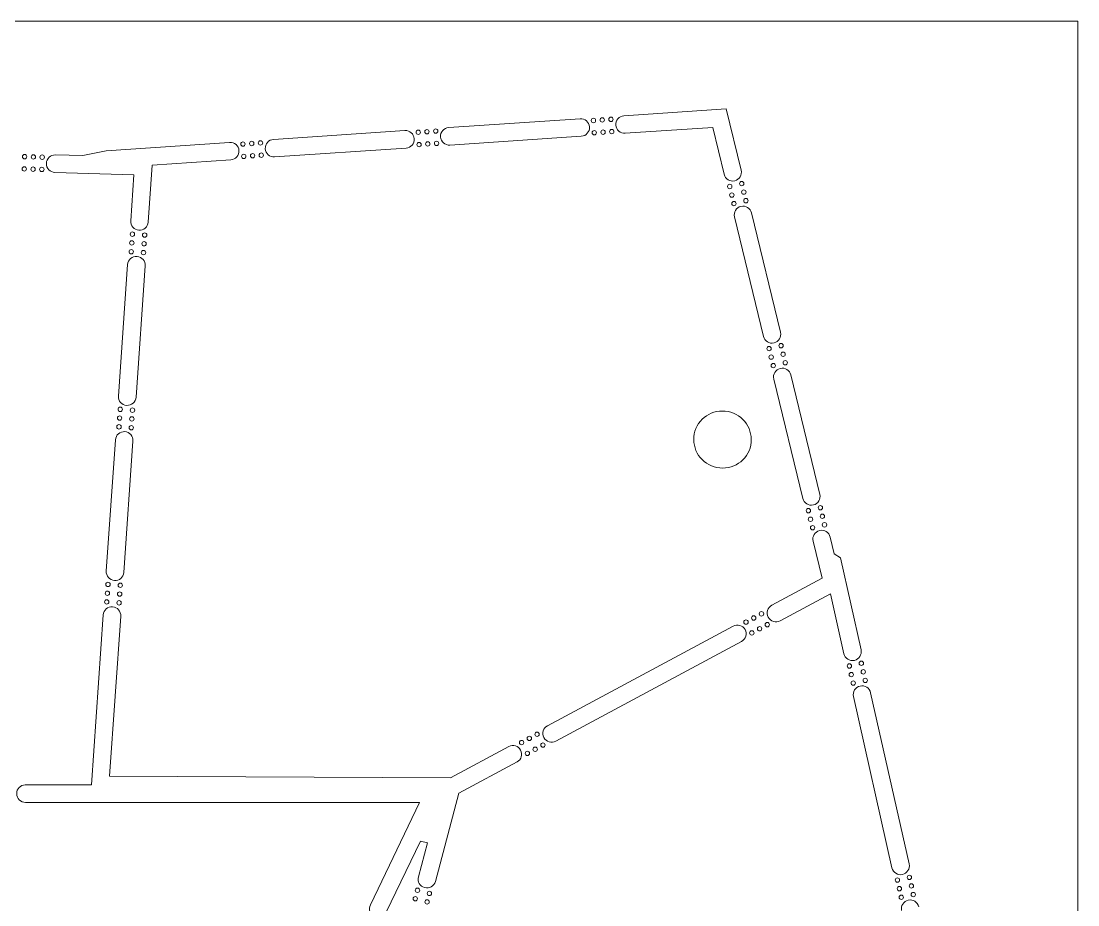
# Model space of a CAD drawing. Header units: inches. Extents: x 16.7 to 31.3, y 1.4 to 10.6.
# Drawn here: x 26.595 to 31.332, y 6.614 to 10.578 of the extents above; entities that cross this region are included whole.
import ezdxf

# ---------------------------------------------------------------- set-up
doc = ezdxf.new("R2010")
doc.units = ezdxf.units.IN
doc.header["$MEASUREMENT"] = 0
doc.layers.add('Visible', color=7, linetype='Continuous', lineweight=0)

# ---------------------------------------------------------------- blocks, each defined once
blk = doc.blocks.new('Block_43')
at = {"layer": 'Visible', "color": 7, "lineweight": 0}
blk.add_open_spline([(28.5171, 10.0214), (28.4954, 10.0199), (28.4766, 10.0363), (28.4751, 10.058), (28.4737, 10.0797), (28.4901, 10.0985), (28.5118, 10.0999)], degree=3, knots=[0, 0, 0, 0, 1, 1, 1, 2, 2, 2, 2], dxfattribs=at)
blk = doc.blocks.new('Block_44')
at = {"layer": 'Visible', "color": 7, "lineweight": 0}
blk.add_circle((28.3788, 10.0239), 0.00984, dxfattribs=at)
blk = doc.blocks.new('Block_45')
at = {"layer": 'Visible', "color": 7, "lineweight": 0}
blk.add_circle((28.3751, 10.0789), 0.00984, dxfattribs=at)
blk = doc.blocks.new('Block_46')
at = {"layer": 'Visible', "color": 7, "lineweight": 0}
blk.add_circle((28.4573, 10.0292), 0.00984, dxfattribs=at)
blk = doc.blocks.new('Block_47')
at = {"layer": 'Visible', "color": 7, "lineweight": 0}
blk.add_circle((28.4144, 10.0815), 0.00984, dxfattribs=at)
blk = doc.blocks.new('Block_48')
at = {"layer": 'Visible', "color": 7, "lineweight": 0}
blk.add_circle((28.4181, 10.0265), 0.00984, dxfattribs=at)
blk = doc.blocks.new('Block_49')
at = {"layer": 'Visible', "color": 7, "lineweight": 0}
blk.add_circle((28.4536, 10.0842), 0.00984, dxfattribs=at)
blk = doc.blocks.new('Block_50')
at = {"layer": 'Visible', "color": 7, "lineweight": 0}
blk.add_open_spline([(28.3154, 10.0867), (28.3371, 10.0881), (28.3558, 10.0717), (28.3573, 10.05), (28.3587, 10.0283), (28.3423, 10.0096), (28.3207, 10.0081)], degree=3, knots=[0, 0, 0, 0, 1, 1, 1, 2, 2, 2, 2], dxfattribs=at)
blk = doc.blocks.new('Block_51')
at = {"layer": 'Visible', "color": 7, "lineweight": 0}
blk.add_line((28.5118, 10.0999), (29.101, 10.1396), dxfattribs=at)
blk = doc.blocks.new('Block_52')
at = {"layer": 'Visible', "color": 7, "lineweight": 0}
blk.add_line((29.1063, 10.0611), (28.5171, 10.0214), dxfattribs=at)
blk = doc.blocks.new('Block_101')
at = {"layer": 'Visible', "color": 7, "lineweight": 0}
blk.add_line((30.4033, 7.5654), (30.5758, 6.7972), dxfattribs=at)
blk = doc.blocks.new('Block_102')
at = {"layer": 'Visible', "color": 7, "lineweight": 0}
blk.add_line((30.2675, 8.1707), (30.3602, 7.7575), dxfattribs=at)
blk = doc.blocks.new('Block_117')
at = {"layer": 'Visible', "color": 7, "lineweight": 0}
blk.add_line((27.0726, 9.4852), (27.0726, 9.4852), dxfattribs=at)
blk = doc.blocks.new('Block_118')
at = {"layer": 'Visible', "color": 7, "lineweight": 0}
blk.add_open_spline([(27.1648, 9.6761), (27.1633, 9.6544), (27.1445, 9.6381), (27.1228, 9.6396), (27.1011, 9.6411), (27.0848, 9.6599), (27.0863, 9.6816)], degree=3, knots=[0, 0, 0, 0, 1, 1, 1, 2, 2, 2, 2], dxfattribs=at)
blk = doc.blocks.new('Block_119')
at = {"layer": 'Visible', "color": 7, "lineweight": 0}
blk.add_line((27.0863, 9.6816), (27.0863, 9.6816), dxfattribs=at)
blk = doc.blocks.new('Block_120')
at = {"layer": 'Visible', "color": 7, "lineweight": 0}
blk.add_circle((27.1435, 9.5395), 0.00984, dxfattribs=at)
blk = doc.blocks.new('Block_121')
at = {"layer": 'Visible', "color": 7, "lineweight": 0}
blk.add_circle((27.0885, 9.5433), 0.00984, dxfattribs=at)
blk = doc.blocks.new('Block_122')
at = {"layer": 'Visible', "color": 7, "lineweight": 0}
blk.add_circle((27.1489, 9.618), 0.00984, dxfattribs=at)
blk = doc.blocks.new('Block_123')
at = {"layer": 'Visible', "color": 7, "lineweight": 0}
blk.add_circle((27.0912, 9.5826), 0.00984, dxfattribs=at)
blk = doc.blocks.new('Block_124')
at = {"layer": 'Visible', "color": 7, "lineweight": 0}
blk.add_circle((27.1462, 9.5788), 0.00984, dxfattribs=at)
blk = doc.blocks.new('Block_125')
at = {"layer": 'Visible', "color": 7, "lineweight": 0}
blk.add_circle((27.094, 9.6219), 0.00984, dxfattribs=at)
blk = doc.blocks.new('Block_126')
at = {"layer": 'Visible', "color": 7, "lineweight": 0}
blk.add_open_spline([(27.0726, 9.4852), (27.0741, 9.5069), (27.0929, 9.5233), (27.1146, 9.5218), (27.1363, 9.5203), (27.1526, 9.5014), (27.1511, 9.4798)], degree=3, knots=[0, 0, 0, 0, 1, 1, 1, 2, 2, 2, 2], dxfattribs=at)
blk = doc.blocks.new('Block_127')
at = {"layer": 'Visible', "color": 7, "lineweight": 0}
blk.add_line((27.0863, 9.6816), (27.1007, 9.8888), dxfattribs=at)
blk = doc.blocks.new('Block_128')
at = {"layer": 'Visible', "color": 7, "lineweight": 0}
blk.add_line((27.1826, 9.9314), (27.1648, 9.6761), dxfattribs=at)
blk = doc.blocks.new('Block_208')
at = {"layer": 'Visible', "color": 7, "lineweight": 0}
blk.add_open_spline([(28.2316, 6.5805), (28.2222, 6.5609), (28.1987, 6.5526), (28.1791, 6.562), (28.1595, 6.5714), (28.1512, 6.595), (28.1606, 6.6146)], degree=3, knots=[0, 0, 0, 0, 1, 1, 1, 2, 2, 2, 2], dxfattribs=at)
blk = doc.blocks.new('Block_216')
at = {"layer": 'Visible', "color": 7, "lineweight": 0}
blk.add_line((28.1606, 6.6146), (28.3811, 7.0735), dxfattribs=at)
blk = doc.blocks.new('Block_242')
at = {"layer": 'Visible', "color": 7, "lineweight": 0}
blk.add_line((28.385, 6.8999), (28.2316, 6.5805), dxfattribs=at)
blk = doc.blocks.new('Block_243')
at = {"layer": 'Visible', "color": 7, "lineweight": 0}
blk.add_line((27.0178, 8.6998), (27.0178, 8.6998), dxfattribs=at)
blk = doc.blocks.new('Block_244')
at = {"layer": 'Visible', "color": 7, "lineweight": 0}
blk.add_open_spline([(27.1101, 8.8906), (27.1085, 8.869), (27.0897, 8.8526), (27.068, 8.8541), (27.0464, 8.8556), (27.03, 8.8744), (27.0315, 8.8961)], degree=3, knots=[0, 0, 0, 0, 1, 1, 1, 2, 2, 2, 2], dxfattribs=at)
blk = doc.blocks.new('Block_245')
at = {"layer": 'Visible', "color": 7, "lineweight": 0}
blk.add_line((27.0315, 8.8961), (27.0315, 8.8961), dxfattribs=at)
blk = doc.blocks.new('Block_246')
at = {"layer": 'Visible', "color": 7, "lineweight": 0}
blk.add_circle((27.0887, 8.754), 0.00984, dxfattribs=at)
blk = doc.blocks.new('Block_247')
at = {"layer": 'Visible', "color": 7, "lineweight": 0}
blk.add_circle((27.0337, 8.7578), 0.00984, dxfattribs=at)
blk = doc.blocks.new('Block_248')
at = {"layer": 'Visible', "color": 7, "lineweight": 0}
blk.add_circle((27.0942, 8.8326), 0.00984, dxfattribs=at)
blk = doc.blocks.new('Block_249')
at = {"layer": 'Visible', "color": 7, "lineweight": 0}
blk.add_circle((27.0364, 8.7971), 0.00984, dxfattribs=at)
blk = doc.blocks.new('Block_250')
at = {"layer": 'Visible', "color": 7, "lineweight": 0}
blk.add_circle((27.0914, 8.7933), 0.00984, dxfattribs=at)
blk = doc.blocks.new('Block_251')
at = {"layer": 'Visible', "color": 7, "lineweight": 0}
blk.add_circle((27.0392, 8.8364), 0.00984, dxfattribs=at)
blk = doc.blocks.new('Block_252')
at = {"layer": 'Visible', "color": 7, "lineweight": 0}
blk.add_open_spline([(27.0178, 8.6998), (27.0193, 8.7214), (27.0381, 8.7378), (27.0598, 8.7363), (27.0815, 8.7348), (27.0979, 8.716), (27.0964, 8.6943)], degree=3, knots=[0, 0, 0, 0, 1, 1, 1, 2, 2, 2, 2], dxfattribs=at)
blk = doc.blocks.new('Block_253')
at = {"layer": 'Visible', "color": 7, "lineweight": 0}
blk.add_line((27.0315, 8.8961), (27.0726, 9.4852), dxfattribs=at)
blk = doc.blocks.new('Block_254')
at = {"layer": 'Visible', "color": 7, "lineweight": 0}
blk.add_line((26.9767, 8.1107), (27.0178, 8.6998), dxfattribs=at)
blk = doc.blocks.new('Block_255')
at = {"layer": 'Visible', "color": 7, "lineweight": 0}
blk.add_line((26.9099, 7.1523), (26.963, 7.9143), dxfattribs=at)
blk = doc.blocks.new('Block_256')
at = {"layer": 'Visible', "color": 7, "lineweight": 0}
blk.add_line((27.0964, 8.6943), (27.0553, 8.1052), dxfattribs=at)
blk = doc.blocks.new('Block_257')
at = {"layer": 'Visible', "color": 7, "lineweight": 0}
blk.add_open_spline([(30.5421, 6.5879), (30.5373, 6.6091), (30.5507, 6.6301), (30.5719, 6.6349), (30.5931, 6.6397), (30.6142, 6.6263), (30.6189, 6.6051)], degree=3, knots=[0, 0, 0, 0, 1, 1, 1, 2, 2, 2, 2], dxfattribs=at)
blk = doc.blocks.new('Block_258')
at = {"layer": 'Visible', "color": 7, "lineweight": 0}
blk.add_circle((30.5235, 6.7249), 0.00984, dxfattribs=at)
blk = doc.blocks.new('Block_259')
at = {"layer": 'Visible', "color": 7, "lineweight": 0}
blk.add_circle((30.5772, 6.737), 0.00984, dxfattribs=at)
blk = doc.blocks.new('Block_260')
at = {"layer": 'Visible', "color": 7, "lineweight": 0}
blk.add_circle((30.5407, 6.6481), 0.00984, dxfattribs=at)
blk = doc.blocks.new('Block_261')
at = {"layer": 'Visible', "color": 7, "lineweight": 0}
blk.add_circle((30.5859, 6.6986), 0.00984, dxfattribs=at)
blk = doc.blocks.new('Block_262')
at = {"layer": 'Visible', "color": 7, "lineweight": 0}
blk.add_circle((30.5321, 6.6865), 0.00984, dxfattribs=at)
blk = doc.blocks.new('Block_263')
at = {"layer": 'Visible', "color": 7, "lineweight": 0}
blk.add_circle((30.5945, 6.6601), 0.00984, dxfattribs=at)
blk = doc.blocks.new('Block_264')
at = {"layer": 'Visible', "color": 7, "lineweight": 0}
blk.add_open_spline([(30.5758, 6.7972), (30.5806, 6.776), (30.5672, 6.7549), (30.546, 6.7501), (30.5248, 6.7454), (30.5038, 6.7587), (30.499, 6.7799)], degree=3, knots=[0, 0, 0, 0, 1, 1, 1, 2, 2, 2, 2], dxfattribs=at)
blk = doc.blocks.new('Block_265')
at = {"layer": 'Visible', "color": 7, "lineweight": 0}
blk.add_line((30.499, 6.7799), (30.3265, 7.5482), dxfattribs=at)
blk = doc.blocks.new('Block_274')
at = {"layer": 'Visible', "color": 7, "lineweight": 0}
blk.add_line((28.3811, 7.0735), (26.6145, 7.0736), dxfattribs=at)
blk = doc.blocks.new('Block_275')
at = {"layer": 'Visible', "color": 7, "lineweight": 0}
blk.add_line((29.8242, 7.795), (29.8242, 7.795), dxfattribs=at)
blk = doc.blocks.new('Block_276')
at = {"layer": 'Visible', "color": 7, "lineweight": 0}
blk.add_open_spline([(29.7869, 7.8644), (29.8061, 7.8747), (29.8299, 7.8675), (29.8402, 7.8483), (29.8505, 7.8292), (29.8433, 7.8053), (29.8242, 7.795)], degree=3, knots=[0, 0, 0, 0, 1, 1, 1, 2, 2, 2, 2], dxfattribs=at)
blk = doc.blocks.new('Block_277')
at = {"layer": 'Visible', "color": 7, "lineweight": 0}
blk.add_circle((29.9139, 7.9191), 0.00984, dxfattribs=at)
blk = doc.blocks.new('Block_278')
at = {"layer": 'Visible', "color": 7, "lineweight": 0}
blk.add_circle((29.94, 7.8706), 0.00984, dxfattribs=at)
blk = doc.blocks.new('Block_279')
at = {"layer": 'Visible', "color": 7, "lineweight": 0}
blk.add_circle((29.8445, 7.8819), 0.00984, dxfattribs=at)
blk = doc.blocks.new('Block_280')
at = {"layer": 'Visible', "color": 7, "lineweight": 0}
blk.add_circle((29.9053, 7.852), 0.00984, dxfattribs=at)
blk = doc.blocks.new('Block_281')
at = {"layer": 'Visible', "color": 7, "lineweight": 0}
blk.add_circle((29.8792, 7.9005), 0.00984, dxfattribs=at)
blk = doc.blocks.new('Block_282')
at = {"layer": 'Visible', "color": 7, "lineweight": 0}
blk.add_circle((29.8706, 7.8333), 0.00984, dxfattribs=at)
blk = doc.blocks.new('Block_283')
at = {"layer": 'Visible', "color": 7, "lineweight": 0}
blk.add_line((29.9976, 7.8881), (29.9976, 7.8881), dxfattribs=at)
blk = doc.blocks.new('Block_284')
at = {"layer": 'Visible', "color": 7, "lineweight": 0}
blk.add_open_spline([(29.9976, 7.8881), (29.9784, 7.8778), (29.9546, 7.885), (29.9443, 7.9042), (29.934, 7.9233), (29.9412, 7.9472), (29.9603, 7.9575)], degree=3, knots=[0, 0, 0, 0, 1, 1, 1, 2, 2, 2, 2], dxfattribs=at)
blk = doc.blocks.new('Block_285')
at = {"layer": 'Visible', "color": 7, "lineweight": 0}
blk.add_line((29.9603, 7.9575), (30.1858, 8.0785), dxfattribs=at)
blk = doc.blocks.new('Block_286')
at = {"layer": 'Visible', "color": 7, "lineweight": 0}
blk.add_line((29.8242, 7.795), (28.9917, 7.3481), dxfattribs=at)
blk = doc.blocks.new('Block_287')
at = {"layer": 'Visible', "color": 7, "lineweight": 0}
blk.add_line((30.223, 8.0091), (29.9976, 7.8881), dxfattribs=at)
blk = doc.blocks.new('Block_288')
at = {"layer": 'Visible', "color": 7, "lineweight": 0}
blk.add_line((28.9544, 7.4174), (29.7869, 7.8644), dxfattribs=at)
blk = doc.blocks.new('Block_289')
at = {"layer": 'Visible', "color": 7, "lineweight": 0}
blk.add_line((28.5202, 7.1843), (28.781, 7.3243), dxfattribs=at)
blk = doc.blocks.new('Block_290')
at = {"layer": 'Visible', "color": 7, "lineweight": 0}
blk.add_line((29.7465, 9.8904), (29.6954, 10.1008), dxfattribs=at)
blk = doc.blocks.new('Block_291')
at = {"layer": 'Visible', "color": 7, "lineweight": 0}
blk.add_line((29.9227, 9.1634), (29.7929, 9.6991), dxfattribs=at)
blk = doc.blocks.new('Block_292')
at = {"layer": 'Visible', "color": 7, "lineweight": 0}
blk.add_line((30.099, 8.4365), (29.9691, 8.9721), dxfattribs=at)
blk = doc.blocks.new('Block_293')
at = {"layer": 'Visible', "color": 7, "lineweight": 0}
blk.add_line((27.5351, 9.9552), (27.1826, 9.9314), dxfattribs=at)
blk = doc.blocks.new('Block_294')
at = {"layer": 'Visible', "color": 7, "lineweight": 0}
blk.add_line((28.3207, 10.0081), (27.7315, 9.9684), dxfattribs=at)
blk = doc.blocks.new('Block_295')
at = {"layer": 'Visible', "color": 7, "lineweight": 0}
blk.add_line((29.6954, 10.1008), (29.3027, 10.0743), dxfattribs=at)
blk = doc.blocks.new('Block_296')
at = {"layer": 'Visible', "color": 7, "lineweight": 0}
blk.add_line((27.0416, 7.9088), (26.9916, 7.1915), dxfattribs=at)
blk = doc.blocks.new('Block_297')
at = {"layer": 'Visible', "color": 7, "lineweight": 0}
blk.add_line((27.1511, 9.4798), (27.1101, 8.8906), dxfattribs=at)
blk = doc.blocks.new('Block_298')
at = {"layer": 'Visible', "color": 7, "lineweight": 0}
blk.add_line((30.1858, 8.0785), (30.1454, 8.2452), dxfattribs=at)
blk = doc.blocks.new('Block_299')
at = {"layer": 'Visible', "color": 7, "lineweight": 0}
blk.add_ellipse((29.7392, 8.7007), major_axis=(-0.1265, 0.0251), ratio=0.992123, dxfattribs=at)
blk = doc.blocks.new('Block_300')
at = {"layer": 'Visible', "color": 7, "lineweight": 0}
blk.add_line((26.9916, 7.1915), (28.5202, 7.1843), dxfattribs=at)
blk = doc.blocks.new('Block_309')
at = {"layer": 'Visible', "color": 7, "lineweight": 0}
blk.add_line((28.8182, 7.255), (28.8183, 7.255), dxfattribs=at)
blk = doc.blocks.new('Block_310')
at = {"layer": 'Visible', "color": 7, "lineweight": 0}
blk.add_open_spline([(28.781, 7.3243), (28.8002, 7.3346), (28.824, 7.3274), (28.8343, 7.3083), (28.8446, 7.2891), (28.8374, 7.2652), (28.8182, 7.255)], degree=3, knots=[0, 0, 0, 0, 1, 1, 1, 2, 2, 2, 2], dxfattribs=at)
blk = doc.blocks.new('Block_311')
at = {"layer": 'Visible', "color": 7, "lineweight": 0}
blk.add_circle((28.908, 7.3791), 0.00984, dxfattribs=at)
blk = doc.blocks.new('Block_312')
at = {"layer": 'Visible', "color": 7, "lineweight": 0}
blk.add_circle((28.9341, 7.3305), 0.00984, dxfattribs=at)
blk = doc.blocks.new('Block_313')
at = {"layer": 'Visible', "color": 7, "lineweight": 0}
blk.add_circle((28.8386, 7.3419), 0.00984, dxfattribs=at)
blk = doc.blocks.new('Block_314')
at = {"layer": 'Visible', "color": 7, "lineweight": 0}
blk.add_circle((28.8994, 7.3119), 0.00984, dxfattribs=at)
blk = doc.blocks.new('Block_315')
at = {"layer": 'Visible', "color": 7, "lineweight": 0}
blk.add_circle((28.8733, 7.3605), 0.00984, dxfattribs=at)
blk = doc.blocks.new('Block_316')
at = {"layer": 'Visible', "color": 7, "lineweight": 0}
blk.add_circle((28.8647, 7.2933), 0.00984, dxfattribs=at)
blk = doc.blocks.new('Block_317')
at = {"layer": 'Visible', "color": 7, "lineweight": 0}
blk.add_line((28.9917, 7.3481), (28.9917, 7.3481), dxfattribs=at)
blk = doc.blocks.new('Block_318')
at = {"layer": 'Visible', "color": 7, "lineweight": 0}
blk.add_open_spline([(28.9917, 7.3481), (28.9725, 7.3378), (28.9487, 7.345), (28.9384, 7.3641), (28.9281, 7.3833), (28.9353, 7.4072), (28.9544, 7.4174)], degree=3, knots=[0, 0, 0, 0, 1, 1, 1, 2, 2, 2, 2], dxfattribs=at)
blk = doc.blocks.new('Block_319')
at = {"layer": 'Visible', "color": 7, "lineweight": 0}
blk.add_line((28.8183, 7.255), (28.5574, 7.1149), dxfattribs=at)
blk = doc.blocks.new('Block_335')
at = {"layer": 'Visible', "color": 7, "lineweight": 0}
blk.add_line((30.2834, 7.7402), (30.223, 8.0091), dxfattribs=at)
blk = doc.blocks.new('Block_336')
at = {"layer": 'Visible', "color": 7, "lineweight": 0}
blk.add_line((28.5574, 7.1149), (28.4519, 6.7191), dxfattribs=at)
blk = doc.blocks.new('Block_349')
at = {"layer": 'Visible', "color": 7, "lineweight": 0}
blk.add_open_spline([(28.4519, 6.7191), (28.4463, 6.698), (28.4247, 6.6856), (28.4037, 6.6912), (28.3827, 6.6968), (28.3702, 6.7183), (28.3758, 6.7393)], degree=3, knots=[0, 0, 0, 0, 1, 1, 1, 2, 2, 2, 2], dxfattribs=at)
blk = doc.blocks.new('Block_352')
at = {"layer": 'Visible', "color": 7, "lineweight": 0}
blk.add_circle((28.4252, 6.665), 0.00984, dxfattribs=at)
blk = doc.blocks.new('Block_353')
at = {"layer": 'Visible', "color": 7, "lineweight": 0}
blk.add_circle((28.3618, 6.6412), 0.00984, dxfattribs=at)
blk = doc.blocks.new('Block_354')
at = {"layer": 'Visible', "color": 7, "lineweight": 0}
blk.add_circle((28.4151, 6.627), 0.00984, dxfattribs=at)
blk = doc.blocks.new('Block_355')
at = {"layer": 'Visible', "color": 7, "lineweight": 0}
blk.add_circle((28.372, 6.6792), 0.00984, dxfattribs=at)
blk = doc.blocks.new('Block_357')
at = {"layer": 'Visible', "color": 7, "lineweight": 0}
blk.add_line((28.3758, 6.7393), (28.4163, 6.8915), dxfattribs=at)
blk = doc.blocks.new('Block_360')
at = {"layer": 'Visible', "color": 7, "lineweight": 0}
blk.add_line((28.4163, 6.8915), (28.385, 6.8999), dxfattribs=at)
blk = doc.blocks.new('Block_369')
at = {"layer": 'Visible', "color": 7, "lineweight": 0}
blk.add_open_spline([(26.6145, 7.0736), (26.593, 7.0736), (26.5755, 7.0908), (26.5751, 7.1123), (26.5747, 7.134), (26.5921, 7.1519), (26.6138, 7.1523)], degree=3, knots=[0, 0, 0, 0, 1, 1, 1, 2, 2, 2, 2], dxfattribs=at)
blk = doc.blocks.new('Block_373')
at = {"layer": 'Visible', "color": 7, "lineweight": 0}
blk.add_line((26.6138, 7.1523), (26.9099, 7.1523), dxfattribs=at)
blk = doc.blocks.new('Block_378')
at = {"layer": 'Visible', "color": 7, "lineweight": 0}
blk.add_open_spline([(26.7465, 9.8988), (26.7248, 9.8995), (26.7077, 9.9176), (26.7083, 9.9393), (26.7089, 9.961), (26.727, 9.9782), (26.7488, 9.9775)], degree=3, knots=[0, 0, 0, 0, 1, 1, 1, 2, 2, 2, 2], dxfattribs=at)
blk = doc.blocks.new('Block_379')
at = {"layer": 'Visible', "color": 7, "lineweight": 0}
blk.add_circle((26.6091, 9.9145), 0.00984, dxfattribs=at)
blk = doc.blocks.new('Block_380')
at = {"layer": 'Visible', "color": 7, "lineweight": 0}
blk.add_circle((26.6107, 9.9696), 0.00984, dxfattribs=at)
blk = doc.blocks.new('Block_381')
at = {"layer": 'Visible', "color": 7, "lineweight": 0}
blk.add_circle((26.6878, 9.9123), 0.00984, dxfattribs=at)
blk = doc.blocks.new('Block_382')
at = {"layer": 'Visible', "color": 7, "lineweight": 0}
blk.add_circle((26.6501, 9.9685), 0.00984, dxfattribs=at)
blk = doc.blocks.new('Block_383')
at = {"layer": 'Visible', "color": 7, "lineweight": 0}
blk.add_circle((26.6485, 9.9134), 0.00984, dxfattribs=at)
blk = doc.blocks.new('Block_384')
at = {"layer": 'Visible', "color": 7, "lineweight": 0}
blk.add_circle((26.6894, 9.9674), 0.00984, dxfattribs=at)
blk = doc.blocks.new('Block_386')
at = {"layer": 'Visible', "color": 7, "lineweight": 0}
blk.add_line((26.7488, 9.9775), (26.8716, 9.9741), dxfattribs=at)
blk = doc.blocks.new('Block_387')
at = {"layer": 'Visible', "color": 7, "lineweight": 0}
blk.add_line((27.1007, 9.8888), (26.7465, 9.8988), dxfattribs=at)
blk = doc.blocks.new('Block_416')
at = {"layer": 'Visible', "color": 7, "lineweight": 0}
blk.add_open_spline([(29.9691, 8.9721), (29.964, 8.9932), (29.977, 9.0145), (29.9981, 9.0196), (30.0192, 9.0248), (30.0405, 9.0118), (30.0456, 8.9907)], degree=3, knots=[0, 0, 0, 0, 1, 1, 1, 2, 2, 2, 2], dxfattribs=at)
blk = doc.blocks.new('Block_417')
at = {"layer": 'Visible', "color": 7, "lineweight": 0}
blk.add_circle((29.9481, 9.1088), 0.00984, dxfattribs=at)
blk = doc.blocks.new('Block_418')
at = {"layer": 'Visible', "color": 7, "lineweight": 0}
blk.add_circle((30.0017, 9.1218), 0.00984, dxfattribs=at)
blk = doc.blocks.new('Block_419')
at = {"layer": 'Visible', "color": 7, "lineweight": 0}
blk.add_circle((29.9667, 9.0323), 0.00984, dxfattribs=at)
blk = doc.blocks.new('Block_420')
at = {"layer": 'Visible', "color": 7, "lineweight": 0}
blk.add_circle((30.011, 9.0835), 0.00984, dxfattribs=at)
blk = doc.blocks.new('Block_421')
at = {"layer": 'Visible', "color": 7, "lineweight": 0}
blk.add_circle((29.9574, 9.0705), 0.00984, dxfattribs=at)
blk = doc.blocks.new('Block_422')
at = {"layer": 'Visible', "color": 7, "lineweight": 0}
blk.add_circle((30.0203, 9.0453), 0.00984, dxfattribs=at)
blk = doc.blocks.new('Block_423')
at = {"layer": 'Visible', "color": 7, "lineweight": 0}
blk.add_open_spline([(29.9993, 9.182), (30.0044, 9.1608), (29.9914, 9.1396), (29.9703, 9.1344), (29.9491, 9.1293), (29.9279, 9.1423), (29.9227, 9.1634)], degree=3, knots=[0, 0, 0, 0, 1, 1, 1, 2, 2, 2, 2], dxfattribs=at)
blk = doc.blocks.new('Block_424')
at = {"layer": 'Visible', "color": 7, "lineweight": 0}
blk.add_line((29.8694, 9.7176), (29.9993, 9.182), dxfattribs=at)
blk = doc.blocks.new('Block_425')
at = {"layer": 'Visible', "color": 7, "lineweight": 0}
blk.add_line((30.2219, 8.2637), (30.24, 8.1889), dxfattribs=at)
blk = doc.blocks.new('Block_426')
at = {"layer": 'Visible', "color": 7, "lineweight": 0}
blk.add_line((30.0456, 8.9907), (30.1755, 8.455), dxfattribs=at)
blk = doc.blocks.new('Block_427')
at = {"layer": 'Visible', "color": 7, "lineweight": 0}
blk.add_open_spline([(29.7929, 9.6991), (29.7877, 9.7202), (29.8007, 9.7415), (29.8218, 9.7466), (29.843, 9.7517), (29.8643, 9.7387), (29.8694, 9.7176)], degree=3, knots=[0, 0, 0, 0, 1, 1, 1, 2, 2, 2, 2], dxfattribs=at)
blk = doc.blocks.new('Block_428')
at = {"layer": 'Visible', "color": 7, "lineweight": 0}
blk.add_circle((29.7719, 9.8357), 0.00984, dxfattribs=at)
blk = doc.blocks.new('Block_429')
at = {"layer": 'Visible', "color": 7, "lineweight": 0}
blk.add_circle((29.8254, 9.8487), 0.00984, dxfattribs=at)
blk = doc.blocks.new('Block_430')
at = {"layer": 'Visible', "color": 7, "lineweight": 0}
blk.add_circle((29.7904, 9.7592), 0.00984, dxfattribs=at)
blk = doc.blocks.new('Block_431')
at = {"layer": 'Visible', "color": 7, "lineweight": 0}
blk.add_circle((29.8347, 9.8105), 0.00984, dxfattribs=at)
blk = doc.blocks.new('Block_432')
at = {"layer": 'Visible', "color": 7, "lineweight": 0}
blk.add_circle((29.7811, 9.7975), 0.00984, dxfattribs=at)
blk = doc.blocks.new('Block_433')
at = {"layer": 'Visible', "color": 7, "lineweight": 0}
blk.add_circle((29.844, 9.7722), 0.00984, dxfattribs=at)
blk = doc.blocks.new('Block_434')
at = {"layer": 'Visible', "color": 7, "lineweight": 0}
blk.add_open_spline([(29.823, 9.9089), (29.8281, 9.8878), (29.8151, 9.8665), (29.794, 9.8614), (29.7729, 9.8563), (29.7516, 9.8692), (29.7465, 9.8904)], degree=3, knots=[0, 0, 0, 0, 1, 1, 1, 2, 2, 2, 2], dxfattribs=at)
blk = doc.blocks.new('Block_435')
at = {"layer": 'Visible', "color": 7, "lineweight": 0}
blk.add_line((29.7563, 10.1838), (29.823, 9.9089), dxfattribs=at)
blk = doc.blocks.new('Block_471')
at = {"layer": 'Visible', "color": 7, "lineweight": 0}
blk.add_open_spline([(30.1454, 8.2452), (30.1403, 8.2663), (30.1532, 8.2876), (30.1744, 8.2927), (30.1955, 8.2978), (30.2168, 8.2848), (30.2219, 8.2637)], degree=3, knots=[0, 0, 0, 0, 1, 1, 1, 2, 2, 2, 2], dxfattribs=at)
blk = doc.blocks.new('Block_472')
at = {"layer": 'Visible', "color": 7, "lineweight": 0}
blk.add_circle((30.1244, 8.3819), 0.00984, dxfattribs=at)
blk = doc.blocks.new('Block_473')
at = {"layer": 'Visible', "color": 7, "lineweight": 0}
blk.add_circle((30.178, 8.3948), 0.00984, dxfattribs=at)
blk = doc.blocks.new('Block_474')
at = {"layer": 'Visible', "color": 7, "lineweight": 0}
blk.add_circle((30.143, 8.3053), 0.00984, dxfattribs=at)
blk = doc.blocks.new('Block_475')
at = {"layer": 'Visible', "color": 7, "lineweight": 0}
blk.add_circle((30.1872, 8.3566), 0.00984, dxfattribs=at)
blk = doc.blocks.new('Block_476')
at = {"layer": 'Visible', "color": 7, "lineweight": 0}
blk.add_circle((30.1337, 8.3436), 0.00984, dxfattribs=at)
blk = doc.blocks.new('Block_477')
at = {"layer": 'Visible', "color": 7, "lineweight": 0}
blk.add_circle((30.1965, 8.3183), 0.00984, dxfattribs=at)
blk = doc.blocks.new('Block_478')
at = {"layer": 'Visible', "color": 7, "lineweight": 0}
blk.add_open_spline([(30.1755, 8.455), (30.1807, 8.4339), (30.1677, 8.4126), (30.1465, 8.4075), (30.1254, 8.4024), (30.1041, 8.4153), (30.099, 8.4365)], degree=3, knots=[0, 0, 0, 0, 1, 1, 1, 2, 2, 2, 2], dxfattribs=at)
blk = doc.blocks.new('Block_489')
at = {"layer": 'Visible', "color": 7, "lineweight": 0}
blk.add_open_spline([(30.3265, 7.5482), (30.3217, 7.5694), (30.3351, 7.5905), (30.3563, 7.5952), (30.3775, 7.6), (30.3986, 7.5866), (30.4033, 7.5654)], degree=3, knots=[0, 0, 0, 0, 1, 1, 1, 2, 2, 2, 2], dxfattribs=at)
blk = doc.blocks.new('Block_490')
at = {"layer": 'Visible', "color": 7, "lineweight": 0}
blk.add_circle((30.3079, 7.6852), 0.00984, dxfattribs=at)
blk = doc.blocks.new('Block_491')
at = {"layer": 'Visible', "color": 7, "lineweight": 0}
blk.add_circle((30.3616, 7.6973), 0.00984, dxfattribs=at)
blk = doc.blocks.new('Block_492')
at = {"layer": 'Visible', "color": 7, "lineweight": 0}
blk.add_circle((30.3251, 7.6084), 0.00984, dxfattribs=at)
blk = doc.blocks.new('Block_493')
at = {"layer": 'Visible', "color": 7, "lineweight": 0}
blk.add_circle((30.3703, 7.6589), 0.00984, dxfattribs=at)
blk = doc.blocks.new('Block_494')
at = {"layer": 'Visible', "color": 7, "lineweight": 0}
blk.add_circle((30.3165, 7.6468), 0.00984, dxfattribs=at)
blk = doc.blocks.new('Block_495')
at = {"layer": 'Visible', "color": 7, "lineweight": 0}
blk.add_circle((30.3789, 7.6205), 0.00984, dxfattribs=at)
blk = doc.blocks.new('Block_496')
at = {"layer": 'Visible', "color": 7, "lineweight": 0}
blk.add_open_spline([(30.3602, 7.7575), (30.365, 7.7363), (30.3516, 7.7152), (30.3304, 7.7105), (30.3092, 7.7057), (30.2882, 7.719), (30.2834, 7.7402)], degree=3, knots=[0, 0, 0, 0, 1, 1, 1, 2, 2, 2, 2], dxfattribs=at)
blk = doc.blocks.new('Block_497')
at = {"layer": 'Visible', "color": 7, "lineweight": 0}
blk.add_open_spline([(29.3027, 10.0743), (29.281, 10.0728), (29.2622, 10.0892), (29.2607, 10.1109), (29.2593, 10.1326), (29.2757, 10.1514), (29.2974, 10.1529)], degree=3, knots=[0, 0, 0, 0, 1, 1, 1, 2, 2, 2, 2], dxfattribs=at)
blk = doc.blocks.new('Block_498')
at = {"layer": 'Visible', "color": 7, "lineweight": 0}
blk.add_circle((29.1644, 10.0768), 0.00984, dxfattribs=at)
blk = doc.blocks.new('Block_499')
at = {"layer": 'Visible', "color": 7, "lineweight": 0}
blk.add_circle((29.1607, 10.1318), 0.00984, dxfattribs=at)
blk = doc.blocks.new('Block_500')
at = {"layer": 'Visible', "color": 7, "lineweight": 0}
blk.add_circle((29.2429, 10.0821), 0.00984, dxfattribs=at)
blk = doc.blocks.new('Block_501')
at = {"layer": 'Visible', "color": 7, "lineweight": 0}
blk.add_circle((29.1999, 10.1345), 0.00984, dxfattribs=at)
blk = doc.blocks.new('Block_502')
at = {"layer": 'Visible', "color": 7, "lineweight": 0}
blk.add_circle((29.2037, 10.0795), 0.00984, dxfattribs=at)
blk = doc.blocks.new('Block_503')
at = {"layer": 'Visible', "color": 7, "lineweight": 0}
blk.add_circle((29.2392, 10.1371), 0.00984, dxfattribs=at)
blk = doc.blocks.new('Block_504')
at = {"layer": 'Visible', "color": 7, "lineweight": 0}
blk.add_open_spline([(29.101, 10.1396), (29.1226, 10.1411), (29.1414, 10.1247), (29.1429, 10.103), (29.1443, 10.0813), (29.1279, 10.0625), (29.1063, 10.0611)], degree=3, knots=[0, 0, 0, 0, 1, 1, 1, 2, 2, 2, 2], dxfattribs=at)
blk = doc.blocks.new('Block_505')
at = {"layer": 'Visible', "color": 7, "lineweight": 0}
blk.add_line((27.7262, 10.047), (28.3154, 10.0867), dxfattribs=at)
blk = doc.blocks.new('Block_506')
at = {"layer": 'Visible', "color": 7, "lineweight": 0}
blk.add_line((29.2974, 10.1529), (29.7563, 10.1838), dxfattribs=at)
blk = doc.blocks.new('Block_517')
at = {"layer": 'Visible', "color": 7, "lineweight": 0}
blk.add_open_spline([(27.7315, 9.9684), (27.7098, 9.9669), (27.691, 9.9833), (27.6895, 10.005), (27.6881, 10.0267), (27.7045, 10.0455), (27.7262, 10.047)], degree=3, knots=[0, 0, 0, 0, 1, 1, 1, 2, 2, 2, 2], dxfattribs=at)
blk = doc.blocks.new('Block_518')
at = {"layer": 'Visible', "color": 7, "lineweight": 0}
blk.add_circle((27.5932, 9.9709), 0.00984, dxfattribs=at)
blk = doc.blocks.new('Block_519')
at = {"layer": 'Visible', "color": 7, "lineweight": 0}
blk.add_circle((27.5895, 10.0259), 0.00984, dxfattribs=at)
blk = doc.blocks.new('Block_520')
at = {"layer": 'Visible', "color": 7, "lineweight": 0}
blk.add_circle((27.6717, 9.9762), 0.00984, dxfattribs=at)
blk = doc.blocks.new('Block_521')
at = {"layer": 'Visible', "color": 7, "lineweight": 0}
blk.add_circle((27.6288, 10.0286), 0.00984, dxfattribs=at)
blk = doc.blocks.new('Block_522')
at = {"layer": 'Visible', "color": 7, "lineweight": 0}
blk.add_circle((27.6325, 9.9736), 0.00984, dxfattribs=at)
blk = doc.blocks.new('Block_523')
at = {"layer": 'Visible', "color": 7, "lineweight": 0}
blk.add_circle((27.668, 10.0312), 0.00984, dxfattribs=at)
blk = doc.blocks.new('Block_524')
at = {"layer": 'Visible', "color": 7, "lineweight": 0}
blk.add_open_spline([(27.5298, 10.0337), (27.5515, 10.0352), (27.5702, 10.0188), (27.5717, 9.9971), (27.5732, 9.9754), (27.5568, 9.9566), (27.5351, 9.9552)], degree=3, knots=[0, 0, 0, 0, 1, 1, 1, 2, 2, 2, 2], dxfattribs=at)
blk = doc.blocks.new('Block_525')
at = {"layer": 'Visible', "color": 7, "lineweight": 0}
blk.add_line((26.9769, 9.9964), (27.5298, 10.0337), dxfattribs=at)
blk = doc.blocks.new('Block_601')
at = {"layer": 'Visible', "color": 7, "lineweight": 0}
blk.add_line((26.8716, 9.9741), (26.9769, 9.9964), dxfattribs=at)
blk = doc.blocks.new('Block_602')
at = {"layer": 'Visible', "color": 7, "lineweight": 0}
blk.add_line((30.24, 8.1889), (30.2675, 8.1707), dxfattribs=at)
blk = doc.blocks.new('Block_605')
at = {"layer": 'Visible', "color": 7, "lineweight": 0}
blk.add_line((31.3322, 1.4225), (31.3322, 10.5775), dxfattribs=at)
blk = doc.blocks.new('Block_606')
at = {"layer": 'Visible', "color": 7, "lineweight": 0}
blk.add_line((26.963, 7.9143), (26.963, 7.9143), dxfattribs=at)
blk = doc.blocks.new('Block_607')
at = {"layer": 'Visible', "color": 7, "lineweight": 0}
blk.add_open_spline([(27.0553, 8.1052), (27.0538, 8.0835), (27.035, 8.0671), (27.0133, 8.0686), (26.9916, 8.0702), (26.9752, 8.089), (26.9767, 8.1107)], degree=3, knots=[0, 0, 0, 0, 1, 1, 1, 2, 2, 2, 2], dxfattribs=at)
blk = doc.blocks.new('Block_608')
at = {"layer": 'Visible', "color": 7, "lineweight": 0}
blk.add_line((26.9767, 8.1107), (26.9767, 8.1107), dxfattribs=at)
blk = doc.blocks.new('Block_609')
at = {"layer": 'Visible', "color": 7, "lineweight": 0}
blk.add_circle((27.0339, 7.9685), 0.00984, dxfattribs=at)
blk = doc.blocks.new('Block_610')
at = {"layer": 'Visible', "color": 7, "lineweight": 0}
blk.add_circle((26.9789, 7.9724), 0.00984, dxfattribs=at)
blk = doc.blocks.new('Block_611')
at = {"layer": 'Visible', "color": 7, "lineweight": 0}
blk.add_circle((27.0394, 8.0471), 0.00984, dxfattribs=at)
blk = doc.blocks.new('Block_612')
at = {"layer": 'Visible', "color": 7, "lineweight": 0}
blk.add_circle((26.9817, 8.0116), 0.00984, dxfattribs=at)
blk = doc.blocks.new('Block_613')
at = {"layer": 'Visible', "color": 7, "lineweight": 0}
blk.add_circle((27.0367, 8.0078), 0.00984, dxfattribs=at)
blk = doc.blocks.new('Block_614')
at = {"layer": 'Visible', "color": 7, "lineweight": 0}
blk.add_circle((26.9844, 8.0509), 0.00984, dxfattribs=at)
blk = doc.blocks.new('Block_615')
at = {"layer": 'Visible', "color": 7, "lineweight": 0}
blk.add_open_spline([(26.963, 7.9143), (26.9646, 7.936), (26.9834, 7.9523), (27.0051, 7.9508), (27.0267, 7.9493), (27.0431, 7.9305), (27.0416, 7.9088)], degree=3, knots=[0, 0, 0, 0, 1, 1, 1, 2, 2, 2, 2], dxfattribs=at)
blk = doc.blocks.new('Block_1089')
at = {"layer": 'Visible', "color": 7, "lineweight": 0}
blk.add_line((16.6678, 10.5775), (31.3322, 10.5775), dxfattribs=at)

msp = doc.modelspace()

# ---------------------------------------------------------------- block references
at = {"layer": 'Visible'}
for name in ['Block_1089', 'Block_605', 'Block_51', 'Block_504', 'Block_499', 'Block_501', 'Block_503', 'Block_497', 'Block_506', 'Block_435', 'Block_47', 'Block_49', 'Block_43', 'Block_500', 'Block_295', 'Block_290', 'Block_517', 'Block_505', 'Block_50', 'Block_45', 'Block_52', 'Block_498', 'Block_502', 'Block_601', 'Block_525', 'Block_524', 'Block_519', 'Block_521', 'Block_523', 'Block_294', 'Block_44', 'Block_48', 'Block_46', 'Block_380', 'Block_382', 'Block_384', 'Block_378', 'Block_386', 'Block_293', 'Block_518', 'Block_522', 'Block_520', 'Block_379', 'Block_383', 'Block_381', 'Block_128', 'Block_434', 'Block_387', 'Block_127', 'Block_429', 'Block_428', 'Block_432', 'Block_431', 'Block_430', 'Block_433', 'Block_427', 'Block_424', 'Block_118', 'Block_119', 'Block_291', 'Block_125', 'Block_122', 'Block_123', 'Block_124', 'Block_126', 'Block_121', 'Block_120', 'Block_253', 'Block_117', 'Block_297', 'Block_423', 'Block_417', 'Block_418', 'Block_421', 'Block_420', 'Block_422', 'Block_419', 'Block_416', 'Block_292', 'Block_426', 'Block_244', 'Block_245', 'Block_251', 'Block_248', 'Block_299', 'Block_247', 'Block_249', 'Block_246', 'Block_250', 'Block_252', 'Block_254', 'Block_243', 'Block_256', 'Block_478', 'Block_472', 'Block_473', 'Block_476', 'Block_475', 'Block_474', 'Block_471', 'Block_477', 'Block_298', 'Block_425', 'Block_602', 'Block_102', 'Block_607', 'Block_608', 'Block_614', 'Block_611', 'Block_285', 'Block_612', 'Block_613', 'Block_287', 'Block_335', 'Block_610', 'Block_609', 'Block_255', 'Block_615', 'Block_606', 'Block_277', 'Block_284', 'Block_296', 'Block_288', 'Block_276', 'Block_279', 'Block_281', 'Block_278', 'Block_283', 'Block_282', 'Block_280', 'Block_286', 'Block_275', 'Block_496', 'Block_490', 'Block_491', 'Block_494', 'Block_493', 'Block_495', 'Block_492', 'Block_489', 'Block_265', 'Block_101', 'Block_318', 'Block_313', 'Block_315', 'Block_311', 'Block_317', 'Block_289', 'Block_310', 'Block_316', 'Block_314', 'Block_312', 'Block_319', 'Block_309', 'Block_300', 'Block_369', 'Block_373', 'Block_336', 'Block_274', 'Block_216', 'Block_242', 'Block_357', 'Block_360', 'Block_264', 'Block_349', 'Block_258', 'Block_259', 'Block_355', 'Block_262', 'Block_261', 'Block_353', 'Block_354', 'Block_352', 'Block_260', 'Block_257', 'Block_263', 'Block_208']:
    msp.add_blockref(name, (0, 0), dxfattribs=at)

doc.saveas('drawing.dxf')
